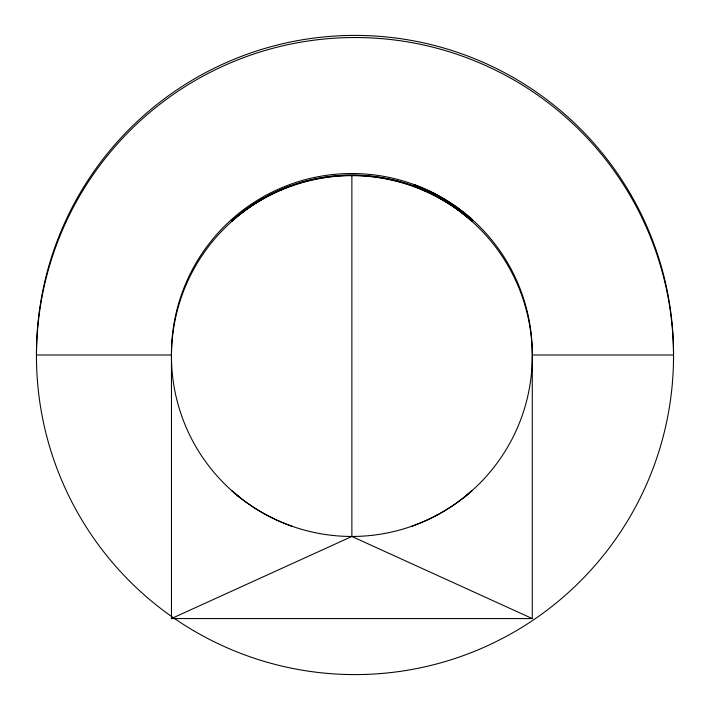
<?xml version="1.0" encoding="UTF-8"?>
<svg xmlns="http://www.w3.org/2000/svg" width="710" height="710" viewBox="0 0 710 710"><rect width="100%" height="100%" fill="white"/><g stroke="black" fill="none" stroke-linecap="round" stroke-linejoin="round"><path stroke-width="1.06" d="M171.465 356.056L171.465 353.944A180.402 180.402 0 0 1 351.876 173.533A180.402 180.402 0 0 1 532.278 353.944M233.51 219.612L231.602 221.307A180.402 180.402 0 0 1 472.15 221.307L470.242 219.612M470.242 492.207L472.15 490.521M233.51 219.319L231.602 220.996A180.402 180.402 0 0 1 472.15 220.996L470.242 219.319M239.128 214.624C254.863 202.075 272.684 192.055 291.739 185.523C272.773 192.41 254.863 202.27 239.128 214.926M464.624 496.893C448.906 509.487 431.059 519.409 412.066 526.128M436.552 515.353L437.795 514.688M171.465 355.825L171.465 618.57L351.876 536.467L532.278 618.57L532.278 356.056A180.402 180.402 0 0 0 261.67 199.821A180.402 180.402 0 0 0 261.67 512.292A180.402 180.402 0 0 0 532.278 356.056M171.474 355L36.476 355A318.524 318.524 0 0 1 355 35.411A318.524 318.524 0 0 1 673.524 355L532.278 355M171.465 618.57L532.278 618.57M291.739 526.145C272.729 519.436 254.863 509.496 239.128 496.893M414.986 184.937L414.294 184.68L415.341 185.07M415.155 184.999C436.073 192.827 455.509 204.578 472.15 219.479M464.624 214.624C448.906 202.084 431.094 192.09 412.066 185.532C430.988 192.428 448.906 202.279 464.624 214.926M231.602 490.521L233.51 492.207M351.876 175.654L351.876 536.467M470.286 492.314A33.911 6.177 -41.8 0 1 464.562 497.08M470.197 492.092A33.911 5.955 -41.7 0 1 464.686 496.698M239.19 497.08A33.911 6.177 41.8 0 1 233.466 492.314M239.066 496.698A33.911 5.955 41.7 0 1 233.546 492.092M464.562 214.731A33.911 6.159 41.8 0 1 470.286 219.496M464.686 214.819A33.911 5.973 41.7 0 1 470.197 219.425M233.466 219.496A33.911 6.159 -41.8 0 1 239.19 214.731M233.546 219.425A33.911 5.973 -41.7 0 1 239.066 214.819M193.59 630.666A318.524 318.524 0 0 0 673.515 358.532A318.524 318.524 0 0 0 197.886 78.97A318.524 318.524 0 0 0 193.59 630.666"/></g></svg>
